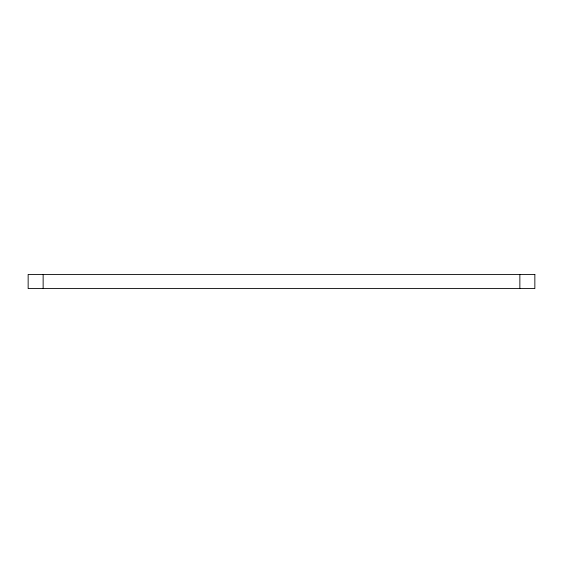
<?xml version="1.0" encoding="UTF-8"?>
<svg xmlns="http://www.w3.org/2000/svg" width="563" height="563" viewBox="0 0 563 563"><rect width="100%" height="100%" fill="white"/><g stroke="black" fill="none" stroke-linecap="round" stroke-linejoin="round"><path stroke-width="0.84" d="M519.86 274.42L519.86 288.58M43.14 274.42L43.14 288.58M534.85 274.42L28.15 274.42L28.15 288.58L534.85 288.58L534.85 274.42"/></g></svg>
